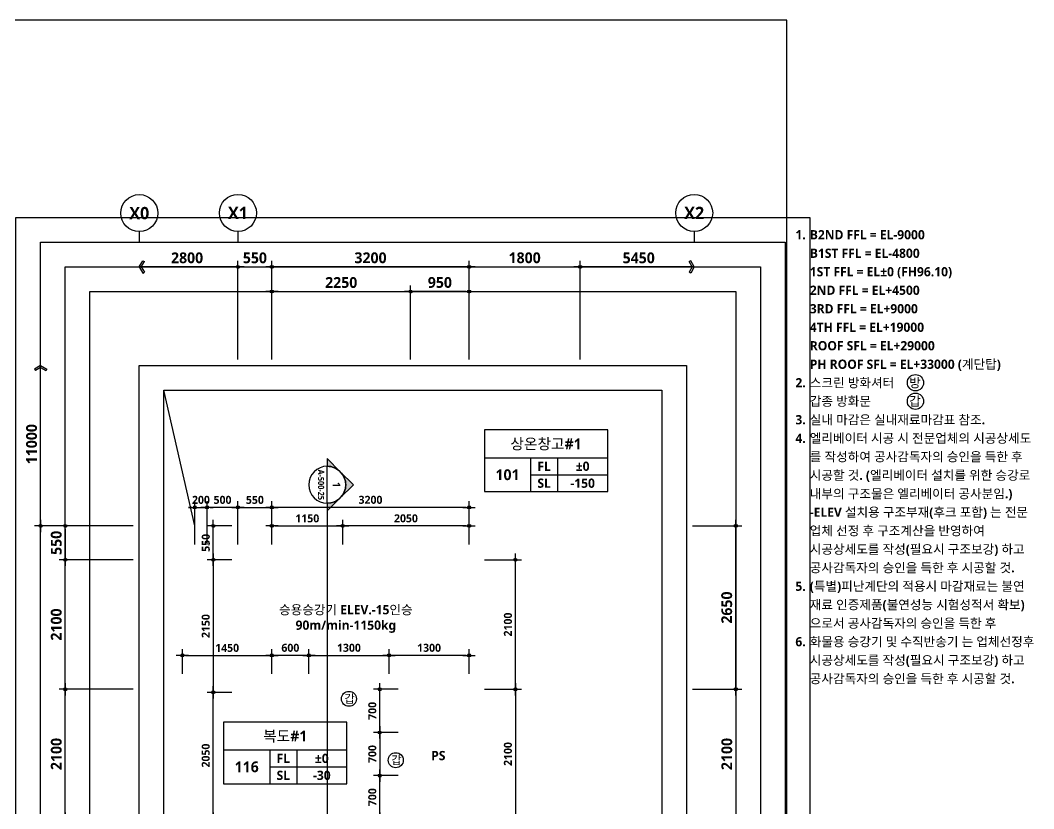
# Model space of a CAD drawing. Header units: millimetres. Extents: x -12482 to 126000, y 0 to 220200.
# Drawn here: x 24069 to 40507, y 164413 to 177200 of the extents above; entities that cross this region are included whole.
import ezdxf
from ezdxf.enums import TextEntityAlignment as Align

# ---------------------------------------------------------------- set-up
doc = ezdxf.new("R2010")
doc.units = ezdxf.units.MM
doc.header["$LTSCALE"] = 60
doc.linetypes.add('CEN', pattern=[62, 60, -1, 0, -1])
doc.layers.get('Defpoints').update_dxf_attribs({"color": 153})
for name, color, linetype in [('A-ANNO-DIM', 4, 'Continuous'), ('A-ANNO-GRA1', 7, 'Continuous'), ('A-ANNO-NOTE', 7, 'Continuous'), ('A-ANNO-SYMB', 7, 'Continuous'), ('A-ANNO-TEXT1', 7, 'Continuous'), ('A-ANNO-TEXT2', 3, 'Continuous'), ('A-ANNO-TITL', 7, 'Continuous'), ('A-ST-AXIS-BUB', 7, 'Continuous'), ('A-ST-AXIS-DIM', 7, 'Continuous'), ('AA-MKXS', 3, 'Continuous'), ('AA-MKXX', 3, 'Continuous')]:
    doc.layers.add(name, color=color, linetype=linetype)
for name, color, linetype, plot in [('Defpoint', 161, 'Continuous', False), ('G(그리드1)', 185, 'Continuous', False), ('G(그리드2)', 235, 'Continuous', False)]:
    doc.layers.add(name, color=color, linetype=linetype, plot=plot)
doc.styles.add('2020음성 1차', font='NanumGothicBold.ttf')
doc.styles.add('SAMOO', font='romans.shx', dxfattribs={"bigfont": 'whgtxt.shx'})
doc.styles.add('SH_나눔', font='')
doc.styles.add('SH_대대리576', font='')
doc.styles.add('SH_진천_나눔', font='')
doc.styles.get('SH_나눔').set_extended_font_data('NanumGothic', bold=True)
doc.styles.get('SH_대대리576').set_extended_font_data('NanumGothic', bold=True)
doc.styles.get('SH_진천_나눔').set_extended_font_data('NanumGothic', bold=True)
doc.dimstyles.new('SHP 50', dxfattribs={"dimscale": 50, "dimtxt": 3.5, "dimasz": 1, "dimexe": 2, "dimexo": 2, "dimgap": 1, "dimtad": 1, "dimdec": 0, "dimzin": 0, "dimdsep": 46, "dimtxsty": 'SH_진천_나눔', "dimblk": 'DIMDOT', "dimcen": 0.09, "dimclrd": 256, "dimclre": 256, "dimclrt": 3, "dimadec": 0, "dimazin": 1, "dimtfac": 1, "dimtdec": 0, "dimtix": 1, "dimtmove": 2, "dimatfit": 0, "dimldrblk": 'DIMDOT', "dimfxl": 1, "dimtolj": 1, "dimtzin": 0, "dimlwd": -1, "dimlwe": -1, "dimarcsym": 0})
doc.dimstyles.new('SHP 50내부', dxfattribs={"dimscale": 50, "dimtxt": 2.6, "dimasz": 1, "dimexe": 2, "dimexo": 2, "dimgap": 1, "dimtad": 1, "dimdec": 0, "dimzin": 0, "dimdsep": 46, "dimtxsty": '2020음성 1차', "dimblk": 'DIMDOT', "dimcen": 0.09, "dimclrd": 256, "dimclre": 256, "dimclrt": 3, "dimadec": 0, "dimazin": 1, "dimtfac": 1, "dimtdec": 0, "dimtix": 1, "dimtmove": 2, "dimatfit": 0, "dimldrblk": 'DIMDOT', "dimfxl": 1, "dimtolj": 1, "dimtzin": 0, "dimlwd": -1, "dimlwe": -1, "dimarcsym": 0})

# ---------------------------------------------------------------- blocks, each defined once
blk = doc.blocks.new('DIMDOT')
at = {"color": 0}
blk.add_line((-2, 0), (2, 0), dxfattribs=at)
for radius in [0.5, 0.25]:
    blk.add_circle((0, 0), radius, dxfattribs=at)
blk = doc.blocks.new('*D17292')
at = {"layer": 'A-ST-AXIS-DIM'}
for p, q in [((27600, 171700), (27600, 173300)), ((28150, 171700), (28150, 173300)), ((27650, 173200), (28100, 173200))]:
    blk.add_line(p, q, dxfattribs=at)
at = {"layer": 'Defpoints', "color": 0}
for p in [(28150, 173200), (27600, 171600), (28150, 171600)]:
    blk.add_point(p, dxfattribs=at)
at = {"layer": 'A-ST-AXIS-DIM', "linetype": 'ByBlock', "xscale": 50, "yscale": 50, "zscale": 50, "rotation": 180}
blk.add_blockref('DIMDOT', (27600, 173200), dxfattribs=at)
at = {"layer": 'A-ST-AXIS-DIM', "linetype": 'ByBlock', "xscale": 50, "yscale": 50, "zscale": 50}
blk.add_blockref('DIMDOT', (28150, 173200), dxfattribs=at)
at = {"layer": 'A-ST-AXIS-DIM', "color": 3, "insert": (27875, 173346), "char_height": 175, "attachment_point": 5, "style": 'SH_진천_나눔'}
blk.add_mtext('\\A1;550', dxfattribs=at)
blk = doc.blocks.new('A-ST-AXIS-BUB-1')
at = {"layer": 'A-ST-AXIS-BUB'}
blk.add_line((0, 350), (0, 0), dxfattribs=at)
blk.add_circle((0, 950), 600, dxfattribs=at)
blk = doc.blocks.new('arrow1')
at = {"color": 0}
for p, q in [((0, 0), (0.286, 0.501)), ((0, 0), (0.286, -0.501)), ((0.165, 0), (0.41, 0.429)), ((0.165, 0), (0.41, -0.429)), ((0.286, 0.501), (0.41, 0.43)), ((0.286, -0.501), (0.41, -0.43))]:
    blk.add_line(p, q, dxfattribs=at)
blk = doc.blocks.new('*D17293')
at = {"layer": 'A-ST-AXIS-DIM'}
for p, q in [((28150, 171700), (28150, 173300)), ((31350, 171700), (31350, 173300)), ((31300, 173200), (28200, 173200))]:
    blk.add_line(p, q, dxfattribs=at)
at = {"layer": 'Defpoints', "color": 0}
for p in [(28150, 173200), (28150, 171600), (31350, 171600)]:
    blk.add_point(p, dxfattribs=at)
at = {"layer": 'A-ST-AXIS-DIM', "linetype": 'ByBlock', "xscale": 50, "yscale": 50, "zscale": 50, "rotation": 180}
blk.add_blockref('DIMDOT', (28150, 173200), dxfattribs=at)
at = {"layer": 'A-ST-AXIS-DIM', "linetype": 'ByBlock', "xscale": 50, "yscale": 50, "zscale": 50}
blk.add_blockref('DIMDOT', (31350, 173200), dxfattribs=at)
at = {"layer": 'A-ST-AXIS-DIM', "color": 3, "insert": (29750, 173347), "char_height": 175, "attachment_point": 5, "style": 'SH_진천_나눔'}
blk.add_mtext('\\A1;3200', dxfattribs=at)
blk = doc.blocks.new('*D17294')
at = {"layer": 'A-ST-AXIS-DIM'}
for p, q in [((31350, 171700), (31350, 173300)), ((33150, 171700), (33150, 173300)), ((31400, 173200), (33100, 173200))]:
    blk.add_line(p, q, dxfattribs=at)
at = {"layer": 'Defpoints', "color": 0}
for p in [(33150, 173200), (31350, 171600), (33150, 171600)]:
    blk.add_point(p, dxfattribs=at)
at = {"layer": 'A-ST-AXIS-DIM', "linetype": 'ByBlock', "xscale": 50, "yscale": 50, "zscale": 50, "rotation": 180}
blk.add_blockref('DIMDOT', (31350, 173200), dxfattribs=at)
at = {"layer": 'A-ST-AXIS-DIM', "linetype": 'ByBlock', "xscale": 50, "yscale": 50, "zscale": 50}
blk.add_blockref('DIMDOT', (33150, 173200), dxfattribs=at)
at = {"layer": 'A-ST-AXIS-DIM', "color": 3, "insert": (32250, 173347), "char_height": 175, "attachment_point": 5, "style": 'SH_진천_나눔'}
blk.add_mtext('\\A1;1800', dxfattribs=at)
blk = doc.blocks.new('*D18718')
at = {"layer": 'A-ST-AXIS-DIM'}
for p, q in [((28150, 171700), (28150, 172900)), ((28200, 172800), (30350, 172800)), ((30400, 171700), (30400, 172900))]:
    blk.add_line(p, q, dxfattribs=at)
at = {"layer": 'Defpoints', "color": 0}
for p in [(30400, 172800), (28150, 171600), (30400, 171600)]:
    blk.add_point(p, dxfattribs=at)
at = {"layer": 'A-ST-AXIS-DIM', "linetype": 'ByBlock', "xscale": 50, "yscale": 50, "zscale": 50, "rotation": 180}
blk.add_blockref('DIMDOT', (28150, 172800), dxfattribs=at)
at = {"layer": 'A-ST-AXIS-DIM', "linetype": 'ByBlock', "xscale": 50, "yscale": 50, "zscale": 50}
blk.add_blockref('DIMDOT', (30400, 172800), dxfattribs=at)
at = {"layer": 'A-ST-AXIS-DIM', "color": 3, "insert": (29275, 172946), "char_height": 175, "attachment_point": 5, "style": 'SH_진천_나눔'}
blk.add_mtext('\\A1;2250', dxfattribs=at)
blk = doc.blocks.new('*D18719')
at = {"layer": 'A-ST-AXIS-DIM'}
for p, q in [((30400, 171700), (30400, 172900)), ((31300, 172800), (30450, 172800)), ((31350, 171700), (31350, 172900))]:
    blk.add_line(p, q, dxfattribs=at)
at = {"layer": 'Defpoints', "color": 0}
for p in [(30400, 172800), (30400, 171600), (31350, 171600)]:
    blk.add_point(p, dxfattribs=at)
at = {"layer": 'A-ST-AXIS-DIM', "linetype": 'ByBlock', "xscale": 50, "yscale": 50, "zscale": 50, "rotation": 180}
blk.add_blockref('DIMDOT', (30400, 172800), dxfattribs=at)
at = {"layer": 'A-ST-AXIS-DIM', "linetype": 'ByBlock', "xscale": 50, "yscale": 50, "zscale": 50}
blk.add_blockref('DIMDOT', (31350, 172800), dxfattribs=at)
at = {"layer": 'A-ST-AXIS-DIM', "color": 3, "insert": (30875, 172947), "char_height": 175, "attachment_point": 5, "style": 'SH_진천_나눔'}
blk.add_mtext('\\A1;950', dxfattribs=at)
blk = doc.blocks.new('*D18721')
at = {"layer": 'A-ST-AXIS-DIM'}
for p, q in [((25900, 166350), (24700, 166350)), ((24800, 164300), (24800, 166300)), ((25900, 164250), (24700, 164250))]:
    blk.add_line(p, q, dxfattribs=at)
at = {"layer": 'Defpoints', "color": 0}
for p in [(24800, 166350), (26000, 166350), (26000, 164250)]:
    blk.add_point(p, dxfattribs=at)
at = {"layer": 'A-ST-AXIS-DIM', "linetype": 'ByBlock', "xscale": 50, "yscale": 50, "zscale": 50}
for p, rotation in [((24800, 166350), 90), ((24800, 164250), 270)]:
    blk.add_blockref('DIMDOT', p, dxfattribs=dict(at, rotation=rotation))
at = {"layer": 'A-ST-AXIS-DIM', "color": 3, "insert": (24654, 165300), "char_height": 175, "attachment_point": 5, "rotation": 90, "style": 'SH_진천_나눔'}
blk.add_mtext('\\A1;2100', dxfattribs=at)
blk = doc.blocks.new('*D18723')
at = {"layer": 'A-ST-AXIS-DIM'}
for p, q in [((25900, 168450), (24700, 168450)), ((24800, 166400), (24800, 168400)), ((25900, 166350), (24700, 166350))]:
    blk.add_line(p, q, dxfattribs=at)
at = {"layer": 'Defpoints', "color": 0}
for p in [(24800, 168450), (26000, 168450), (26000, 166350)]:
    blk.add_point(p, dxfattribs=at)
at = {"layer": 'A-ST-AXIS-DIM', "linetype": 'ByBlock', "xscale": 50, "yscale": 50, "zscale": 50}
for p, rotation in [((24800, 168450), 90), ((24800, 166350), 270)]:
    blk.add_blockref('DIMDOT', p, dxfattribs=dict(at, rotation=rotation))
at = {"layer": 'A-ST-AXIS-DIM', "color": 3, "insert": (24654, 167400), "char_height": 175, "attachment_point": 5, "rotation": 90, "style": 'SH_진천_나눔'}
blk.add_mtext('\\A1;2100', dxfattribs=at)
blk = doc.blocks.new('*D18724')
at = {"layer": 'A-ST-AXIS-DIM'}
for p, q in [((25900, 169000), (24300, 169000)), ((24400, 157550), (24400, 168950)), ((25900, 157500), (24300, 157500))]:
    blk.add_line(p, q, dxfattribs=at)
at = {"layer": 'Defpoints', "color": 0}
for p in [(24400, 169000), (26000, 169000), (26000, 157500)]:
    blk.add_point(p, dxfattribs=at)
at = {"layer": 'A-ST-AXIS-DIM', "linetype": 'ByBlock', "xscale": 50, "yscale": 50, "zscale": 50}
for p, rotation in [((24400, 169000), 90), ((24400, 157500), 270)]:
    blk.add_blockref('DIMDOT', p, dxfattribs=dict(at, rotation=rotation))
at = {"layer": 'A-ST-AXIS-DIM', "color": 3, "insert": (24254, 163250), "char_height": 175, "attachment_point": 5, "rotation": 90, "style": 'SH_진천_나눔'}
blk.add_mtext('\\A1;11500', dxfattribs=at)
blk = doc.blocks.new('*D18725')
at = {"layer": 'A-ST-AXIS-DIM'}
for p, q in [((25900, 169000), (24700, 169000)), ((24800, 168950), (24800, 168500)), ((25900, 168450), (24700, 168450))]:
    blk.add_line(p, q, dxfattribs=at)
at = {"layer": 'Defpoints', "color": 0}
for p in [(26000, 169000), (24800, 168450), (26000, 168450)]:
    blk.add_point(p, dxfattribs=at)
at = {"layer": 'A-ST-AXIS-DIM', "linetype": 'ByBlock', "xscale": 50, "yscale": 50, "zscale": 50}
for p, rotation in [((24800, 169000), 90), ((24800, 168450), 270)]:
    blk.add_blockref('DIMDOT', p, dxfattribs=dict(at, rotation=rotation))
at = {"layer": 'A-ST-AXIS-DIM', "color": 3, "insert": (24654, 168725), "char_height": 175, "attachment_point": 5, "rotation": 90, "style": 'SH_진천_나눔'}
blk.add_mtext('\\A1;550', dxfattribs=at)
blk = doc.blocks.new('*D18728')
at = {"layer": 'A-ANNO-DIM'}
for p, q in [((30200, 165650), (29800, 165650)), ((29900, 165600), (29900, 165000)), ((30200, 164950), (29800, 164950))]:
    blk.add_line(p, q, dxfattribs=at)
at = {"layer": 'Defpoints', "color": 0}
for p in [(30300, 165650), (29900, 164950), (30300, 164950)]:
    blk.add_point(p, dxfattribs=at)
at = {"layer": 'A-ANNO-DIM', "linetype": 'ByBlock', "xscale": 50, "yscale": 50, "zscale": 50}
for p, rotation in [((29900, 165650), 90), ((29900, 164950), 270)]:
    blk.add_blockref('DIMDOT', p, dxfattribs=dict(at, rotation=rotation))
at = {"layer": 'A-ANNO-DIM', "color": 3, "insert": (29779, 165300), "char_height": 130, "attachment_point": 5, "rotation": 90, "style": '2020음성 1차'}
blk.add_mtext('\\A1;700', dxfattribs=at)
blk = doc.blocks.new('*D18729')
at = {"layer": 'A-ANNO-DIM'}
for p, q in [((30200, 164950), (29800, 164950)), ((29900, 164300), (29900, 164900)), ((30200, 164250), (29800, 164250))]:
    blk.add_line(p, q, dxfattribs=at)
at = {"layer": 'Defpoints', "color": 0}
for p in [(29900, 164950), (30300, 164950), (30300, 164250)]:
    blk.add_point(p, dxfattribs=at)
at = {"layer": 'A-ANNO-DIM', "linetype": 'ByBlock', "xscale": 50, "yscale": 50, "zscale": 50}
for p, rotation in [((29900, 164950), 90), ((29900, 164250), 270)]:
    blk.add_blockref('DIMDOT', p, dxfattribs=dict(at, rotation=rotation))
at = {"layer": 'A-ANNO-DIM', "color": 3, "insert": (29779, 164600), "char_height": 130, "attachment_point": 5, "rotation": 90, "style": '2020음성 1차'}
blk.add_mtext('\\A1;700', dxfattribs=at)
blk = doc.blocks.new('*D18730')
at = {"layer": 'A-ANNO-DIM'}
for p, q in [((30200, 166350), (29800, 166350)), ((29900, 165700), (29900, 166300)), ((30200, 165650), (29800, 165650))]:
    blk.add_line(p, q, dxfattribs=at)
at = {"layer": 'Defpoints', "color": 0}
for p in [(29900, 166350), (30300, 166350), (30300, 165650)]:
    blk.add_point(p, dxfattribs=at)
at = {"layer": 'A-ANNO-DIM', "linetype": 'ByBlock', "xscale": 50, "yscale": 50, "zscale": 50}
for p, rotation in [((29900, 166350), 90), ((29900, 165650), 270)]:
    blk.add_blockref('DIMDOT', p, dxfattribs=dict(at, rotation=rotation))
at = {"layer": 'A-ANNO-DIM', "color": 3, "insert": (29779, 166000), "char_height": 130, "attachment_point": 5, "rotation": 90, "style": '2020음성 1차'}
blk.add_mtext('\\A1;700', dxfattribs=at)
blk = doc.blocks.new('갑종 TEXT100')
at = {"layer": 'A-ANNO-SYMB'}
blk.add_circle((0, 0), 243, dxfattribs=at)
at = {"layer": 'A-ANNO-TITL', "style": '2020음성 1차'}
blk.add_text('갑 ', height=266.7, dxfattribs=at).set_placement((67, 0), align=Align.MIDDLE_CENTER)
blk = doc.blocks.new('*D18745')
at = {"layer": 'A-ST-AXIS-DIM'}
for p, q in [((34975, 166350), (35775, 166350)), ((35675, 166300), (35675, 164300)), ((34975, 164250), (35775, 164250))]:
    blk.add_line(p, q, dxfattribs=at)
at = {"layer": 'Defpoints', "color": 0}
for p in [(34875, 166350), (34875, 164250), (35675, 164250)]:
    blk.add_point(p, dxfattribs=at)
at = {"layer": 'A-ST-AXIS-DIM', "linetype": 'ByBlock', "xscale": 50, "yscale": 50, "zscale": 50}
for p, rotation in [((35675, 166350), 90), ((35675, 164250), 270)]:
    blk.add_blockref('DIMDOT', p, dxfattribs=dict(at, rotation=rotation))
at = {"layer": 'A-ST-AXIS-DIM', "color": 3, "insert": (35529, 165300), "char_height": 175, "attachment_point": 5, "rotation": 90, "style": 'SH_진천_나눔'}
blk.add_mtext('\\A1;2100', dxfattribs=at)
blk = doc.blocks.new('*D18747')
at = {"layer": 'A-ST-AXIS-DIM'}
for p, q in [((34975, 169000), (35775, 169000)), ((35675, 166400), (35675, 168950)), ((34975, 166350), (35775, 166350))]:
    blk.add_line(p, q, dxfattribs=at)
at = {"layer": 'Defpoints', "color": 0}
for p in [(34875, 169000), (35675, 169000), (34875, 166350)]:
    blk.add_point(p, dxfattribs=at)
at = {"layer": 'A-ST-AXIS-DIM', "linetype": 'ByBlock', "xscale": 50, "yscale": 50, "zscale": 50}
for p, rotation in [((35675, 169000), 90), ((35675, 166350), 270)]:
    blk.add_blockref('DIMDOT', p, dxfattribs=dict(at, rotation=rotation))
at = {"layer": 'A-ST-AXIS-DIM', "color": 3, "insert": (35528, 167675), "char_height": 175, "attachment_point": 5, "rotation": 90, "style": 'SH_진천_나눔'}
blk.add_mtext('\\A1;2650', dxfattribs=at)
blk = doc.blocks.new('G$C9D92D8A7')
at = {"layer": 'A-ANNO-GRA1'}
for p, q in [((0, 11), (40, 11)), ((15, 11), (15, 0)), ((23.75, 11), (23.75, 0)), ((15, 5.5), (40, 5.5))]:
    blk.add_line(p, q, dxfattribs=at)
blk.add_lwpolyline([(0, 20), (0, 0), (40, 0), (40, 20)], close=True, dxfattribs=at)
at = {"style": '2020음성 1차'}
for tag, height, p in [('실명', 3.5, (20, 15.5)), ('마감레벨', 3, (31.875, 8.25)), ('실번호', 3.5, (7.5, 5.5)), ('구조레벨', 3, (31.875, 2.75))]:
    blk.add_attdef(tag, text='', height=height, dxfattribs=at).set_placement(p, align=Align.MIDDLE_CENTER)
at = {"layer": 'A-ANNO-TEXT1', "style": 'SH_나눔'}
for s, p in [('FL', (19.375, 8.25)), ('SL', (19.375, 2.75))]:
    blk.add_text(s, height=3, dxfattribs=at).set_placement(p, align=Align.MIDDLE)
blk = doc.blocks.new('*D18751')
at = {"layer": 'A-ANNO-DIM'}
for p, q in [((28750, 166600), (28750, 167000)), ((28800, 166900), (30000, 166900)), ((30050, 166600), (30050, 167000))]:
    blk.add_line(p, q, dxfattribs=at)
at = {"layer": 'Defpoints', "color": 0}
for p in [(30050, 166900), (28750, 166500), (30050, 166500)]:
    blk.add_point(p, dxfattribs=at)
at = {"layer": 'A-ANNO-DIM', "linetype": 'ByBlock', "xscale": 50, "yscale": 50, "zscale": 50, "rotation": 180}
blk.add_blockref('DIMDOT', (28750, 166900), dxfattribs=at)
at = {"layer": 'A-ANNO-DIM', "linetype": 'ByBlock', "xscale": 50, "yscale": 50, "zscale": 50}
blk.add_blockref('DIMDOT', (30050, 166900), dxfattribs=at)
at = {"layer": 'A-ANNO-DIM', "color": 3, "insert": (29400, 167022), "char_height": 130, "attachment_point": 5, "style": '2020음성 1차'}
blk.add_mtext('\\A1;1300', dxfattribs=at)
blk = doc.blocks.new('*D18755')
at = {"layer": 'A-ANNO-DIM'}
for p, q in [((28150, 166600), (28150, 167000)), ((28700, 166900), (28200, 166900)), ((28750, 166600), (28750, 167000))]:
    blk.add_line(p, q, dxfattribs=at)
at = {"layer": 'Defpoints', "color": 0}
for p in [(28150, 166900), (28150, 166500), (28750, 166500)]:
    blk.add_point(p, dxfattribs=at)
at = {"layer": 'A-ANNO-DIM', "linetype": 'ByBlock', "xscale": 50, "yscale": 50, "zscale": 50, "rotation": 180}
blk.add_blockref('DIMDOT', (28150, 166900), dxfattribs=at)
at = {"layer": 'A-ANNO-DIM', "linetype": 'ByBlock', "xscale": 50, "yscale": 50, "zscale": 50}
blk.add_blockref('DIMDOT', (28750, 166900), dxfattribs=at)
at = {"layer": 'A-ANNO-DIM', "color": 3, "insert": (28450, 167022), "char_height": 130, "attachment_point": 5, "style": '2020음성 1차'}
blk.add_mtext('\\A1;600', dxfattribs=at)
blk = doc.blocks.new('*D18756')
at = {"layer": 'A-ANNO-DIM'}
for p, q in [((30050, 166600), (30050, 167000)), ((31300, 166900), (30100, 166900)), ((31350, 166600), (31350, 167000))]:
    blk.add_line(p, q, dxfattribs=at)
at = {"layer": 'Defpoints', "color": 0}
for p in [(30050, 166900), (30050, 166500), (31350, 166500)]:
    blk.add_point(p, dxfattribs=at)
at = {"layer": 'A-ANNO-DIM', "linetype": 'ByBlock', "xscale": 50, "yscale": 50, "zscale": 50, "rotation": 180}
blk.add_blockref('DIMDOT', (30050, 166900), dxfattribs=at)
at = {"layer": 'A-ANNO-DIM', "linetype": 'ByBlock', "xscale": 50, "yscale": 50, "zscale": 50}
blk.add_blockref('DIMDOT', (31350, 166900), dxfattribs=at)
at = {"layer": 'A-ANNO-DIM', "color": 3, "insert": (30700, 167022), "char_height": 130, "attachment_point": 5, "style": '2020음성 1차'}
blk.add_mtext('\\A1;1300', dxfattribs=at)
blk = doc.blocks.new('*D21346')
at = {"layer": 'A-ANNO-DIM'}
for p, q in [((28150, 168700), (28150, 169400)), ((31350, 168700), (31350, 169400)), ((31300, 169300), (28200, 169300))]:
    blk.add_line(p, q, dxfattribs=at)
at = {"layer": 'Defpoints', "color": 0}
for p in [(28150, 169300), (28150, 168600), (31350, 168600)]:
    blk.add_point(p, dxfattribs=at)
at = {"layer": 'A-ANNO-DIM', "linetype": 'ByBlock', "xscale": 50, "yscale": 50, "zscale": 50, "rotation": 180}
blk.add_blockref('DIMDOT', (28150, 169300), dxfattribs=at)
at = {"layer": 'A-ANNO-DIM', "linetype": 'ByBlock', "xscale": 50, "yscale": 50, "zscale": 50}
blk.add_blockref('DIMDOT', (31350, 169300), dxfattribs=at)
at = {"layer": 'A-ANNO-DIM', "color": 3, "insert": (29750, 169422), "char_height": 130, "attachment_point": 5, "style": '2020음성 1차'}
blk.add_mtext('\\A1;3200', dxfattribs=at)
blk = doc.blocks.new('*D21347')
at = {"layer": 'A-ANNO-DIM'}
for p, q in [((26700, 166600), (26700, 167000)), ((26750, 166900), (28100, 166900)), ((28150, 166600), (28150, 167000))]:
    blk.add_line(p, q, dxfattribs=at)
at = {"layer": 'Defpoints', "color": 0}
for p in [(28150, 166900), (26700, 166500), (28150, 166500)]:
    blk.add_point(p, dxfattribs=at)
at = {"layer": 'A-ANNO-DIM', "linetype": 'ByBlock', "xscale": 50, "yscale": 50, "zscale": 50, "rotation": 180}
blk.add_blockref('DIMDOT', (26700, 166900), dxfattribs=at)
at = {"layer": 'A-ANNO-DIM', "linetype": 'ByBlock', "xscale": 50, "yscale": 50, "zscale": 50}
blk.add_blockref('DIMDOT', (28150, 166900), dxfattribs=at)
at = {"layer": 'A-ANNO-DIM', "color": 3, "insert": (27425, 167021), "char_height": 130, "attachment_point": 5, "style": '2020음성 1차'}
blk.add_mtext('\\A1;1450', dxfattribs=at)
blk = doc.blocks.new('*D21348')
at = {"layer": 'A-ANNO-DIM'}
for p, q in [((27500, 169000), (27100, 169000)), ((27200, 168500), (27200, 168950)), ((27500, 168450), (27100, 168450))]:
    blk.add_line(p, q, dxfattribs=at)
at = {"layer": 'Defpoints', "color": 0}
for p in [(27200, 169000), (27600, 169000), (27600, 168450)]:
    blk.add_point(p, dxfattribs=at)
at = {"layer": 'A-ANNO-DIM', "linetype": 'ByBlock', "xscale": 50, "yscale": 50, "zscale": 50}
for p, rotation in [((27200, 169000), 90), ((27200, 168450), 270)]:
    blk.add_blockref('DIMDOT', p, dxfattribs=dict(at, rotation=rotation))
at = {"layer": 'A-ANNO-DIM', "color": 3, "insert": (27079, 168725), "char_height": 130, "attachment_point": 5, "rotation": 90, "style": '2020음성 1차'}
blk.add_mtext('\\A1;550', dxfattribs=at)
blk = doc.blocks.new('*D21349')
at = {"layer": 'A-ANNO-DIM'}
for p, q in [((27500, 168450), (27100, 168450)), ((27200, 168400), (27200, 166350)), ((27500, 166300), (27100, 166300))]:
    blk.add_line(p, q, dxfattribs=at)
at = {"layer": 'Defpoints', "color": 0}
for p in [(27600, 168450), (27200, 166300), (27600, 166300)]:
    blk.add_point(p, dxfattribs=at)
at = {"layer": 'A-ANNO-DIM', "linetype": 'ByBlock', "xscale": 50, "yscale": 50, "zscale": 50}
for p, rotation in [((27200, 168450), 90), ((27200, 166300), 270)]:
    blk.add_blockref('DIMDOT', p, dxfattribs=dict(at, rotation=rotation))
at = {"layer": 'A-ANNO-DIM', "color": 3, "insert": (27078, 167375), "char_height": 130, "attachment_point": 5, "rotation": 90, "style": '2020음성 1차'}
blk.add_mtext('\\A1;2150', dxfattribs=at)
blk = doc.blocks.new('*D21350')
at = {"layer": 'A-ANNO-DIM'}
for p, q in [((29300, 168700), (29300, 169100)), ((31300, 169000), (29350, 169000)), ((31350, 168700), (31350, 169100))]:
    blk.add_line(p, q, dxfattribs=at)
at = {"layer": 'Defpoints', "color": 0}
for p in [(29300, 169000), (29300, 168600), (31350, 168600)]:
    blk.add_point(p, dxfattribs=at)
at = {"layer": 'A-ANNO-DIM', "linetype": 'ByBlock', "xscale": 50, "yscale": 50, "zscale": 50, "rotation": 180}
blk.add_blockref('DIMDOT', (29300, 169000), dxfattribs=at)
at = {"layer": 'A-ANNO-DIM', "linetype": 'ByBlock', "xscale": 50, "yscale": 50, "zscale": 50}
blk.add_blockref('DIMDOT', (31350, 169000), dxfattribs=at)
at = {"layer": 'A-ANNO-DIM', "color": 3, "insert": (30325, 169122), "char_height": 130, "attachment_point": 5, "style": '2020음성 1차'}
blk.add_mtext('\\A1;2050', dxfattribs=at)
blk = doc.blocks.new('*D21351')
at = {"layer": 'A-ANNO-DIM'}
for p, q in [((28150, 168700), (28150, 169100)), ((28200, 169000), (29250, 169000)), ((29300, 168700), (29300, 169100))]:
    blk.add_line(p, q, dxfattribs=at)
at = {"layer": 'Defpoints', "color": 0}
for p in [(29300, 169000), (28150, 168600), (29300, 168600)]:
    blk.add_point(p, dxfattribs=at)
at = {"layer": 'A-ANNO-DIM', "linetype": 'ByBlock', "xscale": 50, "yscale": 50, "zscale": 50, "rotation": 180}
blk.add_blockref('DIMDOT', (28150, 169000), dxfattribs=at)
at = {"layer": 'A-ANNO-DIM', "linetype": 'ByBlock', "xscale": 50, "yscale": 50, "zscale": 50}
blk.add_blockref('DIMDOT', (29300, 169000), dxfattribs=at)
at = {"layer": 'A-ANNO-DIM', "color": 3, "insert": (28725, 169121), "char_height": 130, "attachment_point": 5, "style": '2020음성 1차'}
blk.add_mtext('\\A1;1150', dxfattribs=at)
blk = doc.blocks.new('*D21356')
at = {"layer": 'A-ANNO-DIM'}
for p, q in [((31600, 166350), (32200, 166350)), ((32100, 166300), (32100, 164300)), ((31600, 164250), (32200, 164250))]:
    blk.add_line(p, q, dxfattribs=at)
at = {"layer": 'Defpoints', "color": 0}
for p in [(31500, 166350), (31500, 164250), (32100, 164250)]:
    blk.add_point(p, dxfattribs=at)
at = {"layer": 'A-ANNO-DIM', "linetype": 'ByBlock', "xscale": 50, "yscale": 50, "zscale": 50}
for p, rotation in [((32100, 166350), 90), ((32100, 164250), 270)]:
    blk.add_blockref('DIMDOT', p, dxfattribs=dict(at, rotation=rotation))
at = {"layer": 'A-ANNO-DIM', "color": 3, "insert": (31979, 165300), "char_height": 130, "attachment_point": 5, "rotation": 90, "style": '2020음성 1차'}
blk.add_mtext('\\A1;2100', dxfattribs=at)
blk = doc.blocks.new('*D21357')
at = {"layer": 'A-ANNO-DIM'}
for p, q in [((31600, 168450), (32200, 168450)), ((32100, 166400), (32100, 168400)), ((31600, 166350), (32200, 166350))]:
    blk.add_line(p, q, dxfattribs=at)
at = {"layer": 'Defpoints', "color": 0}
for p in [(31500, 168450), (32100, 168450), (31500, 166350)]:
    blk.add_point(p, dxfattribs=at)
at = {"layer": 'A-ANNO-DIM', "linetype": 'ByBlock', "xscale": 50, "yscale": 50, "zscale": 50}
for p, rotation in [((32100, 168450), 90), ((32100, 166350), 270)]:
    blk.add_blockref('DIMDOT', p, dxfattribs=dict(at, rotation=rotation))
at = {"layer": 'A-ANNO-DIM', "color": 3, "insert": (31979, 167400), "char_height": 130, "attachment_point": 5, "rotation": 90, "style": '2020음성 1차'}
blk.add_mtext('\\A1;2100', dxfattribs=at)
blk = doc.blocks.new('*D21358')
at = {"layer": 'A-ANNO-DIM'}
for p, q in [((27500, 166300), (27100, 166300)), ((27200, 164300), (27200, 166250)), ((27500, 164250), (27100, 164250))]:
    blk.add_line(p, q, dxfattribs=at)
at = {"layer": 'Defpoints', "color": 0}
for p in [(27200, 166300), (27600, 166300), (27600, 164250)]:
    blk.add_point(p, dxfattribs=at)
at = {"layer": 'A-ANNO-DIM', "linetype": 'ByBlock', "xscale": 50, "yscale": 50, "zscale": 50}
for p, rotation in [((27200, 166300), 90), ((27200, 164250), 270)]:
    blk.add_blockref('DIMDOT', p, dxfattribs=dict(at, rotation=rotation))
at = {"layer": 'A-ANNO-DIM', "color": 3, "insert": (27078, 165275), "char_height": 130, "attachment_point": 5, "rotation": 90, "style": '2020음성 1차'}
blk.add_mtext('\\A1;2050', dxfattribs=at)
blk = doc.blocks.new('*D21363')
at = {"layer": 'A-ANNO-DIM'}
for p, q in [((27600, 168700), (27600, 169400)), ((28150, 168700), (28150, 169400)), ((27650, 169300), (28100, 169300))]:
    blk.add_line(p, q, dxfattribs=at)
at = {"layer": 'Defpoints', "color": 0}
for p in [(28150, 169300), (27600, 168600), (28150, 168600)]:
    blk.add_point(p, dxfattribs=at)
at = {"layer": 'A-ANNO-DIM', "linetype": 'ByBlock', "xscale": 50, "yscale": 50, "zscale": 50, "rotation": 180}
blk.add_blockref('DIMDOT', (27600, 169300), dxfattribs=at)
at = {"layer": 'A-ANNO-DIM', "linetype": 'ByBlock', "xscale": 50, "yscale": 50, "zscale": 50}
blk.add_blockref('DIMDOT', (28150, 169300), dxfattribs=at)
at = {"layer": 'A-ANNO-DIM', "color": 3, "insert": (27875, 169421), "char_height": 130, "attachment_point": 5, "style": '2020음성 1차'}
blk.add_mtext('\\A1;550', dxfattribs=at)
blk = doc.blocks.new('*D21364')
at = {"layer": 'A-ANNO-DIM'}
for p, q in [((27100, 168700), (27100, 169400)), ((27600, 168700), (27600, 169400)), ((27550, 169300), (27150, 169300))]:
    blk.add_line(p, q, dxfattribs=at)
at = {"layer": 'Defpoints', "color": 0}
for p in [(27100, 169300), (27100, 168600), (27600, 168600)]:
    blk.add_point(p, dxfattribs=at)
at = {"layer": 'A-ANNO-DIM', "linetype": 'ByBlock', "xscale": 50, "yscale": 50, "zscale": 50, "rotation": 180}
blk.add_blockref('DIMDOT', (27100, 169300), dxfattribs=at)
at = {"layer": 'A-ANNO-DIM', "linetype": 'ByBlock', "xscale": 50, "yscale": 50, "zscale": 50}
blk.add_blockref('DIMDOT', (27600, 169300), dxfattribs=at)
at = {"layer": 'A-ANNO-DIM', "color": 3, "insert": (27350, 169421), "char_height": 130, "attachment_point": 5, "style": '2020음성 1차'}
blk.add_mtext('\\A1;500', dxfattribs=at)
blk = doc.blocks.new('*D21365')
at = {"layer": 'A-ANNO-DIM'}
for p, q in [((26900, 168700), (26900, 169400)), ((27100, 168700), (27100, 169400)), ((26850, 169300), (26800, 169300)), ((26900, 169300), (27100, 169300)), ((27150, 169300), (27200, 169300))]:
    blk.add_line(p, q, dxfattribs=at)
at = {"layer": 'Defpoints', "color": 0}
for p in [(27100, 169300), (26900, 168600), (27100, 168600)]:
    blk.add_point(p, dxfattribs=at)
at = {"layer": 'A-ANNO-DIM', "linetype": 'ByBlock', "xscale": 50, "yscale": 50, "zscale": 50}
blk.add_blockref('DIMDOT', (26900, 169300), dxfattribs=at)
at = {"layer": 'A-ANNO-DIM', "linetype": 'ByBlock', "xscale": 50, "yscale": 50, "zscale": 50, "rotation": 180}
blk.add_blockref('DIMDOT', (27100, 169300), dxfattribs=at)
at = {"layer": 'A-ANNO-DIM', "color": 3, "insert": (27000, 169421), "char_height": 130, "attachment_point": 5, "style": '2020음성 1차'}
blk.add_mtext('\\A1;200', dxfattribs=at)
blk = doc.blocks.new('*U22506')
at = {"layer": 'AA-MKXX', "linetype": 'CEN', "ltscale": 300}
blk.add_line((900, 0), (41300, 0), dxfattribs=at)
blk = doc.blocks.new('*U15083')
at = {"layer": 'AA-MKXS'}
blk.add_hatch(color=3, dxfattribs=at).paths.add_polyline_path([(0, 8.49), (-4.24, 4.24, -0.414214), (4.24, 4.24)])
h = blk.add_hatch(color=3, dxfattribs=at)
h.paths.add_polyline_path([(-8.49, 0), (-6, 0, -0.198912), (-4.24, 4.24)])
h.paths.add_polyline_path([(6, 0), (8.49, 0), (4.24, 4.24, -0.198912)])
at = {"layer": 'AA-MKXS', "color": 3, "linetype": 'Continuous', "ltscale": 5}
blk.add_line((-6, 0), (6, 0), dxfattribs=at)
at = {"layer": 'AA-MKXS', "color": 3}
for points in [[(4.24, 4.24, 0.414214), (-4.24, 4.24), (0, 8.49)], [(-4.24, 4.24, 0.198912), (-6, 0), (-8.49, 0)], [(8.49, 0), (6, 0, 0.198912), (4.24, 4.24)]]:
    blk.add_lwpolyline(points, format="xyb", close=True, dxfattribs=at)
at = {"layer": 'AA-MKXS', "color": 3, "linetype": 'Continuous', "ltscale": 5}
blk.add_circle((0, 0), 6, dxfattribs=at)
at = {"layer": 'AA-MKXS', "style": 'SAMOO', "width": 0.85}
blk.add_attdef('ViewNUM', text='', height=2.5, dxfattribs=at).set_placement((0, 1), align=Align.BOTTOM_CENTER)
blk.add_attdef('SheetNUM', text='', height=2.5, dxfattribs=at).set_placement((0, -1), align=Align.TOP_CENTER)
blk = doc.blocks.new('G$C3CD03619')
at = {"layer": 'A-ANNO-GRA1'}
for centre in [(11731, 11592), (11731, 9792)]:
    blk.add_circle(centre, 792, dxfattribs=at)
at = {"layer": 'A-ANNO-NOTE', "style": 'SH_대대리576'}
for s, p in [('방', (11108, 11142)), ('갑', (11108, 9342))]:
    blk.add_text(s, height=900, dxfattribs=at).set_placement(p)
at = {"layer": 'A-ANNO-TITL', "style": 'SH_대대리576'}
for s, p in [('1.', (547, 25992)), ('2.', (547, 11592)), ('3.', (547, 7992)), ('4.', (547, 6192)), ('5.', (547, -8208)), ('6.', (547, -13608))]:
    blk.add_text(s, height=900, dxfattribs=at).set_placement(p, align=Align.MIDDLE_CENTER)
for s, p in [('B2ND FFL = EL-9000', (1447, 25992)), ('B1ST FFL = EL-4800', (1447, 24192)), ('1ST FFL = EL%%p0 (FH96.10)', (1447, 22392)), ('2ND FFL = EL+4500', (1447, 20592)), ('3RD FFL = EL+9000', (1447, 18792)), ('4TH FFL = EL+19000', (1447, 16992)), ('ROOF SFL = EL+29000', (1447, 15192)), ('PH ROOF SFL = EL+33000 (계단탑)', (1447, 13392)), ('스크린 방화셔터', (1447, 11592)), ('갑종 방화문', (1447, 9792)), ('실내 마감은 실내재료마감표 참조.', (1447, 7992)), ('엘리베이터 시공 시 전문업체의 시공상세도', (1447, 6192)), ('를 작성하여 공사감독자의 승인을 득한 후', (1447, 4392)), ('시공할 것. (엘리베이터 설치를 위한 승강로', (1447, 2592)), ('내부의 구조물은 엘리베이터 공사분임.)', (1447, 792)), ('-ELEV 설치용 구조부재(후크 포함) 는 전문', (1447, -1008)), ('업체 선정 후 구조계산을 반영하여', (1447, -2808)), ('시공상세도를 작성(필요시 구조보강) 하고', (1447, -4608)), ('공사감독자의 승인을 득한 후 시공할 것.', (1447, -6408)), ('(특별)피난계단의 적용시 마감재료는 불연', (1447, -8208)), ('재료 인증제품(불연성능 시험성적서 확보)', (1447, -10008)), ('으로서 공사감독자의 승인을 득한 후', (1447, -11808)), ('화물용 승강기 및 수직반송기 는 업체선정후', (1447, -13608)), ('시공상세도를 작성(필요시 구조보강) 하고', (1447, -15408)), ('공사감독자의 승인을 득한 후 시공할 것.', (1447, -17208))]:
    blk.add_text(s, height=900, dxfattribs=at).set_placement(p, align=Align.MIDDLE_LEFT)

msp = doc.modelspace()

# ---------------------------------------------------------------- linework, layer by layer
at = {"layer": 'A-ST-AXIS-DIM'}
for p, q in [((27600, 171700), (27600, 173300)), ((33150, 171700), (33150, 173300)), ((27550, 173200), (26000, 173200)), ((35000, 173200), (33200, 173200)), ((24400, 169050), (24400, 171600)), ((25300, 169000), (24300, 169000))]:
    msp.add_line(p, q, dxfattribs=at)
at = {"layer": 'Defpoint'}
msp.add_line((26900, 169000), (26400, 171200), dxfattribs=at)
msp.add_lwpolyline([(1000, 149500), (36500, 149500), (36500, 177200), (1000, 177200)], close=True, dxfattribs=at)
at = {"layer": 'G(그리드1)'}
for points in [[(36875, 152700), (24000, 152700), (24000, 174000), (36875, 174000)], [(36475, 153900), (24400, 153900), (24400, 173600), (36475, 173600)], [(36075, 154300), (24800, 154300), (24800, 173200), (36075, 173200)], [(35675, 154700), (25200, 154700), (25200, 172800), (35675, 172800)], [(34875, 155500), (26000, 155500), (26000, 171600), (34875, 171600)]]:
    msp.add_lwpolyline(points, close=True, dxfattribs=at)
at = {"layer": 'G(그리드2)'}
msp.add_lwpolyline([(34475, 155900), (26400, 155900), (26400, 171200), (34475, 171200)], close=True, dxfattribs=at)

# ---------------------------------------------------------------- block references
for name, p, xscale, yscale, zscale in [('G$C3CD03619', (36633.7, 169389.8), 0.1666666666666667, 0.1666666666666667, 0.1666666666666667), ('갑종 TEXT100', (29400, 166195), 0.5, 0.5, 0.5), ('갑종 TEXT100', (30160, 165200), 0.5, 0.5, 0.5)]:
    msp.add_blockref(name, p, dxfattribs=dict(xscale=xscale, yscale=yscale, zscale=zscale))
ref = msp.add_blockref('*U15083', (29048.1, 169666.7), dxfattribs=dict(xscale=-50, yscale=50, zscale=50, rotation=269.9999999999997))
ref.add_attrib('SheetNUM', 'A-500-25', dxfattribs={"layer": 'AA-MKXS', "height": 100, "rotation": 270, "style": '2020음성 1차', "width": 0.8}).set_placement((28998.1, 169666.7), align=Align.TOP_CENTER)
ref.add_attrib('ViewNUM', '1', dxfattribs={"layer": 'AA-MKXS', "height": 125, "rotation": 270, "style": '2020음성 1차'}).set_placement((29098.1, 169666.7), align=Align.BOTTOM_CENTER)
at = {"xscale": 0.3333333333333333, "yscale": 0.3333333333333333, "zscale": 0.3333333333333333, "rotation": 270.0000000000003}
msp.add_blockref('*U22506', (29048.1, 169666.7), dxfattribs=at)
at = {"layer": 'A-ANNO-TEXT1'}
ref = msp.add_blockref('G$C9D92D8A7', (31597, 169555), dxfattribs=dict(at, xscale=50, yscale=50, zscale=50))
ref.add_attrib('실명', '상온창고#1', dxfattribs={"layer": 'A-ANNO-TEXT2', "height": 175, "style": '2020음성 1차'}).set_placement((32597, 170330, 34333.3), align=Align.MIDDLE_CENTER)
ref.add_attrib('실번호', '101', dxfattribs={"layer": 'A-ANNO-TEXT2', "height": 175, "style": '2020음성 1차'}).set_placement((31972, 169830, 34333.3), align=Align.MIDDLE_CENTER)
ref.add_attrib('마감레벨', '%%p0', dxfattribs={"height": 150, "style": '2020음성 1차'}).set_placement((33190.8, 169967.5, 34333.3), align=Align.MIDDLE_CENTER)
ref.add_attrib('구조레벨', '-150', dxfattribs={"height": 150, "style": '2020음성 1차'}).set_placement((33190.8, 169692.5, 34333.3), align=Align.MIDDLE_CENTER)
ref = msp.add_blockref('G$C9D92D8A7', (27366.6, 164816.9), dxfattribs=dict(at, xscale=50, yscale=50, zscale=50))
ref.add_attrib('실명', '복도#1', dxfattribs={"layer": 'A-ANNO-TEXT2', "height": 175, "style": '2020음성 1차'}).set_placement((28366.6, 165591.9, 137333.3), align=Align.MIDDLE_CENTER)
ref.add_attrib('실번호', '116', dxfattribs={"layer": 'A-ANNO-TEXT2', "height": 175, "style": '2020음성 1차'}).set_placement((27741.6, 165091.9, 137333.3), align=Align.MIDDLE_CENTER)
ref.add_attrib('마감레벨', '%%p0', dxfattribs={"height": 150, "style": '2020음성 1차'}).set_placement((28960.4, 165229.4, 137333.3), align=Align.MIDDLE_CENTER)
ref.add_attrib('구조레벨', '-30', dxfattribs={"height": 150, "style": '2020음성 1차'}).set_placement((28960.4, 164954.4, 137333.3), align=Align.MIDDLE_CENTER)
at = {"layer": 'A-ST-AXIS-BUB', "xscale": 0.5, "yscale": 0.5, "zscale": 0.5}
for p in [(26000, 173597.5), (26000, 173597.5), (27600, 173600), (35000, 173600)]:
    msp.add_blockref('A-ST-AXIS-BUB-1', p, dxfattribs=at)
at = {"layer": 'A-ST-AXIS-DIM'}
for name, p, xscale, yscale, zscale, rotation in [('arrow1', (26000, 173200), -200, 200, 200, 179.9999999999859), ('arrow1', (26000, 173200), -200, 200, 200, 179.9999999999859), ('arrow1', (35000, 173200), 200, 200, 200, 180.0000000000135), ('DIMDOT', (33150, 173200), 50, 50, 50, 180), ('arrow1', (24400, 171600), 200, 200, 200, 270.0000000000144), ('DIMDOT', (24400, 169000), 50, 50, 50, 270)]:
    msp.add_blockref(name, p, dxfattribs=dict(at, xscale=xscale, yscale=yscale, zscale=zscale, rotation=rotation))
at = {"layer": 'A-ST-AXIS-DIM', "xscale": 50, "yscale": 50, "zscale": 50}
msp.add_blockref('DIMDOT', (27600, 173200), dxfattribs=at)

# ---------------------------------------------------------------- texts
at = {"layer": 'A-ANNO-TEXT1'}
for s, height, style, p in [('X0', 200, 'SH_진천_나눔', (26000, 174072.5)), ('X0', 200, 'SH_진천_나눔', (26000, 174072.5)), ('X1', 200, 'SH_진천_나눔', (27600, 174075)), ('X2', 200, 'SH_진천_나눔', (35000, 174075)), ('승용승강기 ELEV.-15인승', 150, '2020음성 1차', (29350, 167640)), ('90m/min-1150kg', 150, '2020음성 1차', (29350, 167390)), ('PS', 150, 'SH_진천_나눔', (30850, 165275))]:
    msp.add_text(s, height=height, dxfattribs=dict(at, style=style)).set_placement(p, align=Align.MIDDLE_CENTER)
at = {"layer": 'A-ST-AXIS-DIM', "color": 3, "char_height": 175, "attachment_point": 5, "style": 'SH_진천_나눔'}
for s, insert in [('\\A1;2800', (26775, 173346.6)), ('\\A1;5450', (34100, 173346))]:
    msp.add_mtext(s, dxfattribs=dict(at, insert=insert))
at = {"layer": 'A-ST-AXIS-DIM', "color": 3, "insert": (24253.4, 170325), "char_height": 175, "attachment_point": 5, "rotation": 90, "style": 'SH_진천_나눔'}
msp.add_mtext('\\A1;11000', dxfattribs=at)

# ---------------------------------------------------------------- dimensions: what is measured, and where the dimension line sits
at = {"layer": 'A-ANNO-DIM'}
for base, p1, p2, picture, middle in [((27100, 169300, 103000), (26900, 168600, 103000), (27100, 168600, 103000), '*D21365', (27000, 169421.5, 103000)), ((28150, 169300, 103000), (27600, 168600, 103000), (28150, 168600, 103000), '*D21363', (27875, 169421.5, 103000)), ((29300, 169000, 103000), (28150, 168600, 103000), (29300, 168600, 103000), '*D21351', (28725, 169121.5, 103000)), ((28150, 166900), (26700, 166500), (28150, 166500), '*D21347', (27425, 167021.5)), ((30050, 166900), (28750, 166500), (30050, 166500), '*D18751', (29400, 167021.7))]:
    dim = msp.add_linear_dim(base=base, p1=p1, p2=p2, dimstyle='SHP 50내부', override={"dimtxsty": '2020음성 1차', "dimldrblk": 'DIMDOT'}, dxfattribs=at)
    dim.commit()
    dim.dimension.update_dxf_attribs({"geometry": picture, "text_midpoint": middle})
for base, p1, p2, angle, picture, middle in [((27100, 169300, 103000), (27600, 168600, 103000), (27100, 168600, 103000), 180, '*D21364', (27350, 169421.5, 103000)), ((28150, 169300, 103000), (31350, 168600, 103000), (28150, 168600, 103000), 180, '*D21346', (29750, 169421.7, 103000)), ((29300, 169000, 103000), (31350, 168600, 103000), (29300, 168600, 103000), 180, '*D21350', (30325, 169121.6, 103000)), ((27200, 169000, 103000), (27600, 168450, 103000), (27600, 169000, 103000), 90, '*D21348', (27078.5, 168725, 103000)), ((27200, 166300, 103000), (27600, 168450, 103000), (27600, 166300, 103000), 270, '*D21349', (27078.4, 167375, 103000)), ((32100, 168450, 103000), (31500, 166350, 103000), (31500, 168450, 103000), 90, '*D21357', (31978.5, 167400, 103000)), ((28150, 166900), (28750, 166500), (28150, 166500), 180, '*D18755', (28450, 167021.7)), ((30050, 166900), (31350, 166500), (30050, 166500), 180, '*D18756', (30700, 167021.7)), ((27200, 166300, 103000), (27600, 164250, 103000), (27600, 166300, 103000), 90, '*D21358', (27078.4, 165275, 103000)), ((29900, 166350), (30300, 165650), (30300, 166350), 90, '*D18730', (29778.7, 166000)), ((32100, 164250, 103000), (31500, 166350, 103000), (31500, 164250, 103000), 270, '*D21356', (31978.5, 165300, 103000)), ((29900, 164950), (30300, 165650), (30300, 164950), 270, '*D18728', (29778.7, 165300)), ((29900, 164950), (30300, 164250), (30300, 164950), 90, '*D18729', (29778.7, 164600))]:
    dim = msp.add_linear_dim(base=base, p1=p1, p2=p2, angle=angle, dimstyle='SHP 50내부', override={"dimtxsty": '2020음성 1차', "dimldrblk": 'DIMDOT'}, dxfattribs=at)
    dim.commit()
    dim.dimension.update_dxf_attribs({"geometry": picture, "text_midpoint": middle})
at = {"layer": 'A-ST-AXIS-DIM'}
dim = msp.add_linear_dim(base=(28150, 173200), p1=(27600, 171600), p2=(28150, 171600), dimstyle='SHP 50', dxfattribs=at)
dim.commit()
dim.dimension.update_dxf_attribs({"geometry": '*D17292', "text_midpoint": (27875, 173346.2)})
for base, p1, p2, angle, picture, middle in [((28150, 173200), (31350, 171600), (28150, 171600), 180, '*D17293', (29750, 173346.6)), ((33150, 173200), (31350, 171600), (33150, 171600), 0, '*D17294', (32250, 173346.6)), ((30400, 172800), (28150, 171600), (30400, 171600), 0, '*D18718', (29275, 172946.4)), ((30400, 172800), (31350, 171600), (30400, 171600), 180, '*D18719', (30875, 172946.6)), ((24400, 169000), (26000, 157500), (26000, 169000), 90, '*D18724', (24253.8, 163250)), ((24800, 168450), (26000, 169000), (26000, 168450), 270, '*D18725', (24653.8, 168725)), ((24800, 168450), (26000, 166350), (26000, 168450), 90, '*D18723', (24653.8, 167400)), ((24800, 166350), (26000, 164250), (26000, 166350), 90, '*D18721', (24653.8, 165300))]:
    dim = msp.add_linear_dim(base=base, p1=p1, p2=p2, angle=angle, dimstyle='SHP 50', dxfattribs=at)
    dim.commit()
    dim.dimension.update_dxf_attribs({"geometry": picture, "text_midpoint": middle})
for base, p2, angle, picture, middle in [((35675, 169000), (34875, 169000), 270, '*D18747', (35528.4, 167675)), ((35675, 164250), (34875, 164250), 90, '*D18745', (35528.8, 165300))]:
    dim = msp.add_linear_dim(base=base, p1=(34875, 166350), p2=p2, angle=angle, dimstyle='SHP 50', override={"dimtxsty": 'SH_진천_나눔', "dimldrblk": 'DIMDOT'}, dxfattribs=at)
    dim.commit()
    dim.dimension.update_dxf_attribs({"geometry": picture, "text_midpoint": middle})

doc.saveas('drawing.dxf')
